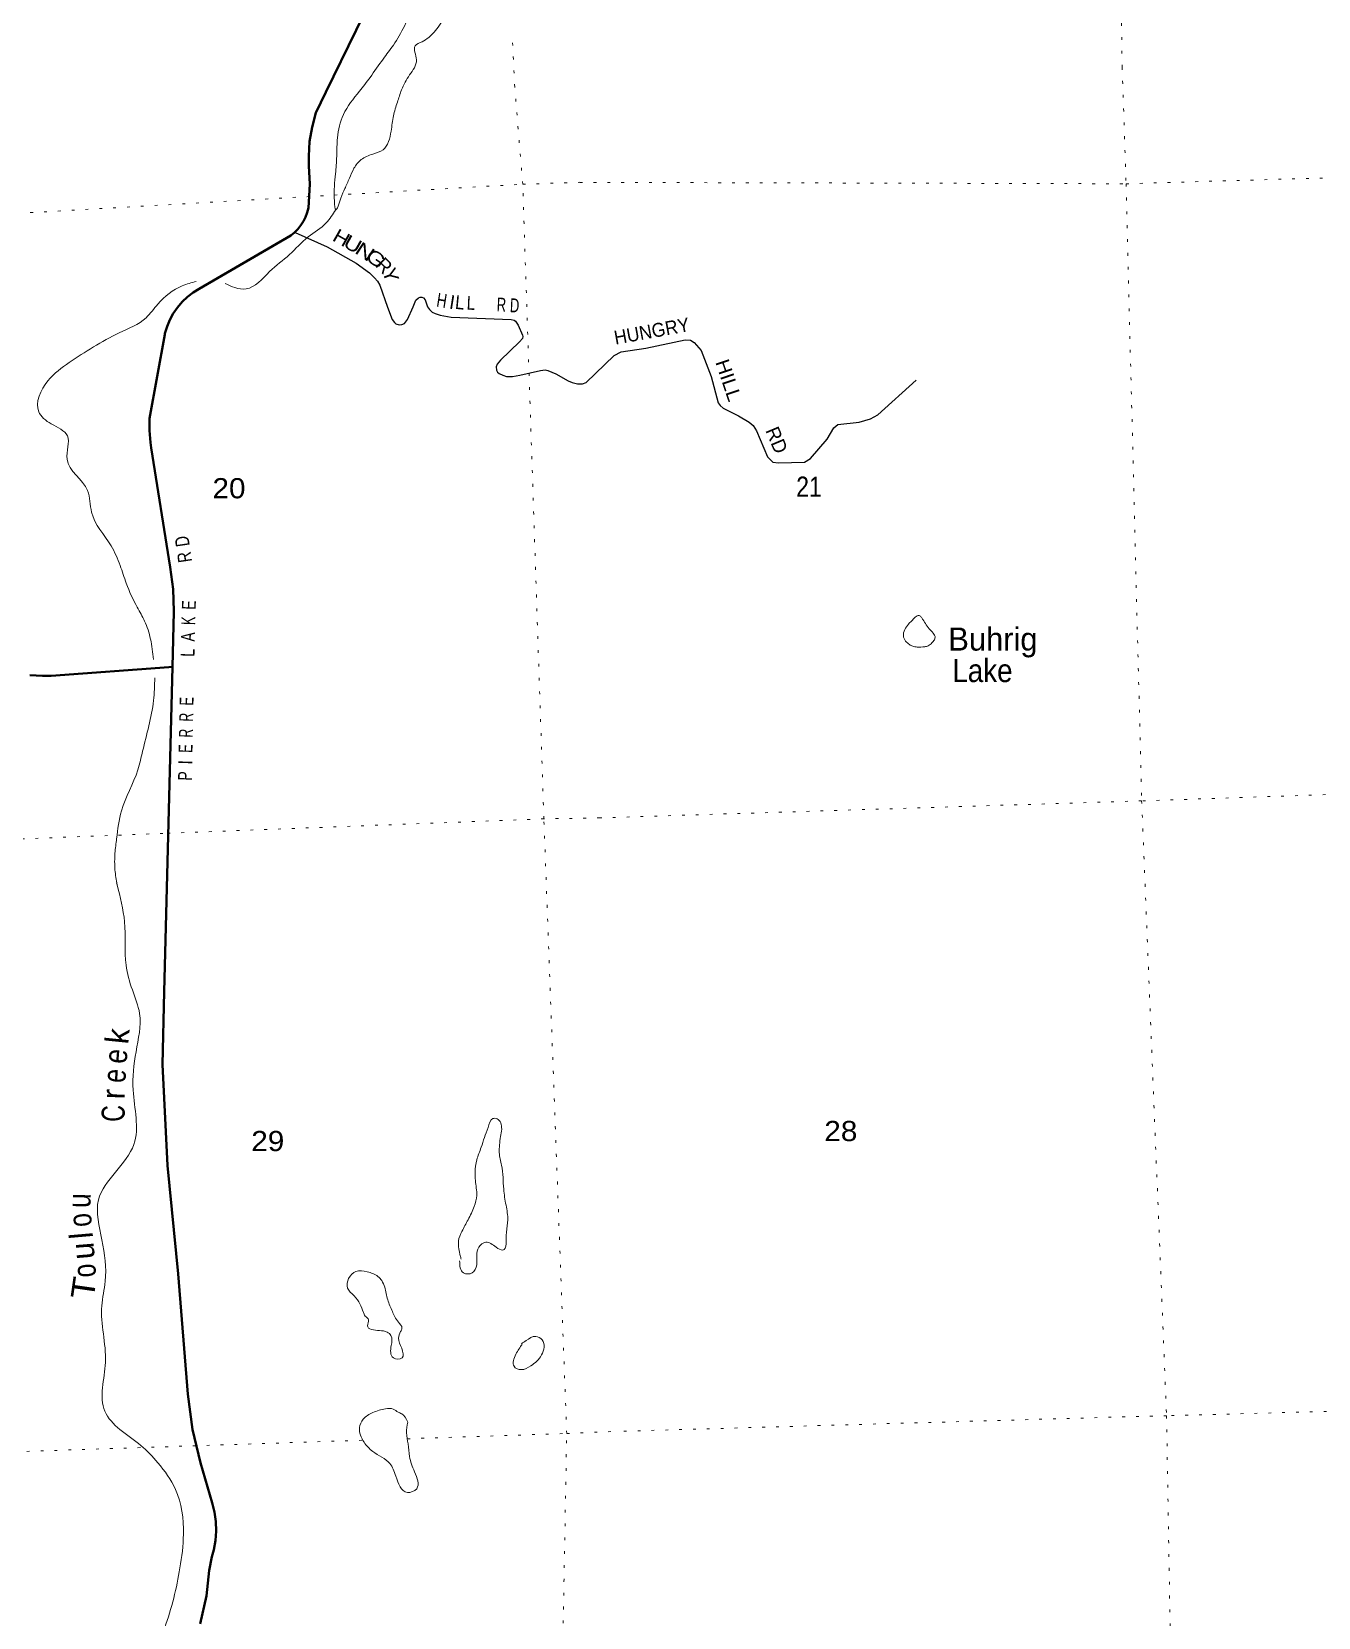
# Model space of a CAD drawing. Header units: feet. Extents: x 485078 to 733631, y 372822 to 564222.
# Drawn here: x 693984 to 705131, y 503303 to 517044 of the extents above; entities that cross this region are included whole.
import ezdxf
from ezdxf.enums import TextEntityAlignment as Align

# ---------------------------------------------------------------- set-up
doc = ezdxf.new("R2010")
doc.units = ezdxf.units.FT
doc.header["$LTSCALE"] = 80
doc.linetypes.add('DOTTED', pattern=[1.5, 0.3, -1.2])
for name, color, linetype, lineweight in [('26', 7, 'Continuous', 40), ('27', 7, 'Continuous', 25), ('29', 7, 'Continuous', 25), ('30', 7, 'Continuous', 25), ('39', 7, 'Continuous', 13), ('41', 7, 'Continuous', 13), ('7', 7, 'DOTTED', 13)]:
    doc.layers.add(name, color=color, linetype=linetype, lineweight=lineweight)

msp = doc.modelspace()

# ---------------------------------------------------------------- linework, layer by layer
at = {"layer": '26'}
for points in [[(696531.94, 516518.72), (697057.61, 517596.41)], [(695202.52, 511540.19), (695214.35, 512015.02), (695214.57, 512023.12), (695209.33, 512213.49), (695184.21, 512402.27), (695019.94, 513438.31), (695012.57, 513483.55), (695003.64, 513586.96), (695005.58, 513690.72), (695136.29, 514419.24), (695138.52, 514428.9), (695156.32, 514489.22), (695180.33, 514547.34), (695210.29, 514602.63), (695245.86, 514654.5), (695286.66, 514702.35), (695332.24, 514745.69), (695382.1, 514784.02), (695435.69, 514816.92), (696229.67, 515278.88), (696260.84, 515304.38), (696289.99, 515333.74), (696315.92, 515365.99), (696338.33, 515400.77), (696356.98, 515437.7), (696371.67, 515476.37), (696382.24, 515516.37), (696394.75, 515723.7), (696385.78, 515881.2), (696383.66, 515965.72), (696391.54, 516092.6), (696412.65, 516217.96), (696446.74, 516340.42), (696531.94, 516518.72)], [(695202.52, 511540.19), (695172.73, 511538), (694152.06, 511463.02), (694076.41, 511461.09), (693967.91, 511467.96)], [(695443.69, 503245.51), (695496.96, 503488.37), (695520.9, 503708.49), (695544.52, 503827.32), (695560.48, 503885.98), (695574.82, 503967.15), (695580.58, 504049.37), (695577.73, 504131.74), (695566.27, 504213.37), (695546.35, 504293.34), (695445.61, 504640.15), (695377.51, 504930.03), (695337.93, 505237.34), (695253.16, 506278.28), (695161.26, 507217.11), (695117.45, 508093.81), (695132.31, 508722.63), (695202.52, 511540.19)]]:
    msp.add_lwpolyline(points, dxfattribs=at)
at = {"layer": '29'}
for points in [[(696265.85, 515303.72), (696544.34, 515178.79), (696793.95, 515037.14), (696910.36, 514955.12), (696954.14, 514910.39), (696979.28, 514882.43), (696998.84, 514847.02), (697065.9, 514656.9), (697106.88, 514548.79), (697126.43, 514522.69), (697139.47, 514513.37), (697167.41, 514504.05), (697191.63, 514505.92), (697214.91, 514515.24), (697240.99, 514548.79), (697289.42, 514660.62), (697311.78, 514716.54), (697335.05, 514737.04), (697348.09, 514742.64), (697363.93, 514742.64), (697379.76, 514737.04), (697393.73, 514720.27), (697412.36, 514660.62), (697430.05, 514636.39), (697453.34, 514612.16), (697480.34, 514600.98), (697524.12, 514586.07), (697617.26, 514571.16), (698138.81, 514548.79), (698163.95, 514545.06), (698176.07, 514533.88), (698198.42, 514500.33), (698235.67, 514414.59), (698239.4, 514401.54), (698235.67, 514384.76), (698209.59, 514354.94), (698045.68, 514198.37), (698017.74, 514162.96), (698008.42, 514138.73), (698010.28, 514110.77), (698019.6, 514093.99), (698032.64, 514082.81), (698064.3, 514067.9), (698097.83, 514056.72), (698120.18, 514056.71), (698148.12, 514056.72), (698213.32, 514067.9), (698392.14, 514108.9), (698431.25, 514112.64), (698455.47, 514108.9), (698526.25, 514079.08), (698630.56, 514019.44), (698665.95, 514002.67), (698712.52, 513993.34), (698757.23, 513993.35), (698787.22, 514004.77)], [(698787.22, 514004.77), (699030.41, 514238.69), (699092.21, 514270.77), (699305.76, 514300.97), (699645.27, 514372.28), (699690.32, 514369.94), (699723.11, 514349.43), (699782.85, 514280.32), (699871.19, 514057.07), (699932.15, 513828.53), (699948.55, 513803.92), (699973.86, 513781.77), (700106.3, 513715.91), (700198.58, 513660.37), (700235.47, 513631.66), (700263.69, 513586.26), (700358.43, 513360.96), (700404.71, 513314.41), (700452.71, 513307.64), (700678.29, 513314.49), (700731.43, 513344.55), (700876.68, 513514.04), (700932.27, 513611.15), (700968.67, 513640.85), (701152.29, 513659.82), (701251.98, 513689.08), (701315.76, 513724.57), (701645.76, 514024.08)]]:
    msp.add_lwpolyline(points, dxfattribs=at)
at = {"layer": '39'}
for points in [[(697187.55, 516539.92), (697258.15, 516669.19), (697317.34, 516800.23), (697306.03, 516921.31), (697365.72, 516957.28), (697470.7, 517038.97), (697558.28, 517166.71), (697631.39, 517306.21), (697705.93, 517468), (697705.41, 517639.94), (697732.16, 517774.16), (697729.31, 517881.29), (697714.93, 517965.87), (697684.98, 518027.79), (697627.53, 517983.78), (697517.48, 517788.68), (697419.93, 517579.75), (697326.58, 517364.86), (697212.52, 517092.79), (697117.83, 516928.44), (697028.07, 516806.7), (696915.03, 516647.93), (696823.13, 516527.49)], [(696823.13, 516527.49), (696684.56, 516325.44), (696633.24, 516124.03), (696626.05, 515965.62), (696616.5, 515813.15), (696605.83, 515573.51), (696618.04, 515501.27), (696660.98, 515600.92), (696696.76, 515683.97), (696736.23, 515773.29), (696775.82, 515860.6), (696838.43, 515935.02), (696938.98, 515983.22), (697027.99, 516020.64), (697097.76, 516182.57), (697118.56, 516315.41), (697152.39, 516432.78), (697187.57, 516539.98)], [(696618.04, 515501.27), (696535.41, 515387.24), (696378.31, 515264.96), (696216.89, 515112.05), (696045.02, 514964.63), (695840.85, 514815.4), (695745.04, 514826.22), (695660.89, 514862.53)], [(695409.4, 514879.98), (695288.49, 514841.05), (695076.7, 514683.28), (694974.12, 514564.07), (694742.55, 514433.55), (694309.59, 514176.24), (694124.16, 514017.93), (694044.21, 513750.09), (694153.49, 513644.82), (694293.06, 513541.25), (694290.3, 513340.55), (694467.9, 513066.94), (694502.81, 512880.51), (694671.35, 512588.15), (694749.87, 512418.35), (694803.25, 512263.35), (694898.09, 512055.98), (694961.62, 511935.98), (695012.98, 511780.86), (695038.42, 511604.13)], [(701654.83, 511710.31), (701618.41, 511717.6), (701588.42, 511733.02), (701555.34, 511763.34), (701535.86, 511807.3), (701548.44, 511862.3), (701579.46, 511909.73), (701606.08, 511936.86), (701638.02, 511970.5), (701672.77, 511983.96), (701691.82, 511968.82), (701705.83, 511949.19), (701767.48, 511859.47), (701801.1, 511822.46), (701810.07, 511803.96), (701804.74, 511774.52), (701783.45, 511746.48), (701752.06, 511722.93), (701720.96, 511713.67), (701654.83, 511710.31)], [(695050.1, 511445.25), (695039.28, 511247.55), (694944.75, 510808.72), (694903.35, 510646.36), (694761.49, 510291.98), (694719.57, 510050.18)], [(694719.57, 510050.18), (694705.36, 509925.02), (694705.36, 509779.24), (694722.98, 509651.7)], [(694718.58, 509668.98), (694722.98, 509651.7), (694787.91, 509329.21), (694801.09, 508955.19), (694855.9, 508739.49), (694918.2, 508534.35), (694888.36, 508204.5), (694862.79, 507870.84), (694869.26, 507401.23), (694562.45, 506920.08), (694592.31, 506573.33), (694620.83, 506214.35), (694590.39, 506001.96), (694622.34, 505511.51), (694618.09, 505087.89), (694746.51, 504931.03), (694930.66, 504791.48), (695076.9, 504641.7), (695229.77, 504411.26), (695298.49, 504022.13), (695268.49, 503730.76), (695135.93, 503212.82), (694996.9, 502915.32), (694793.03, 502547.32), (694780.21, 502238.69), (694746.79, 501900.53), (694648.8, 501700.55), (694755.06, 501505.98), (694891.54, 501278.67), (695040.94, 501037.91), (695140.01, 500934.09), (695411.26, 500829.83), (695639.02, 500706.91), (695725.21, 500509.19), (695723.5, 500112.05), (695738.55, 499847.52), (695716.67, 499520.14), (695581.62, 499188.43), (695540.34, 499024.05), (695491.23, 498676.91), (695351.3, 498466.47), (695208.47, 498164.7), (695082.15, 497679.52), (695009.91, 497347.29), (695072.12, 497215.06), (695069.35, 496943.46), (695161.07, 496719.71), (695333.06, 496437.67), (695394.71, 496137.28), (695443.22, 495854.38), (695508.38, 495527.85), (695633.71, 495247.24), (695801.69, 495035.88), (696040.69, 494644.18), (696124.27, 494385.53), (696246.5, 494408.62), (696294.61, 494168.23), (696227.48, 493959.86), (696175.83, 493586.24), (696278.48, 493241.56), (696377.71, 492850.1), (696464.49, 492713.18), (696414.66, 492485.52), (696384.46, 492339.99)], [(697704.67, 506406.04), (697696.89, 506435.99), (697685.36, 506496.12), (697681.46, 506564.77), (697711.18, 506647.47), (697764.22, 506747.69), (697818.35, 506864.18), (697839.31, 506958.54), (697827.92, 507087.55), (697825.92, 507158.34), (697840.02, 507266.49), (697878.34, 507376.01), (697905.93, 507460.62), (697937.45, 507547.47), (697979.63, 507624.8), (698016.2, 507622.8), (698055.69, 507533.87), (698045.24, 507468.46), (698037.14, 507397.1), (698034.88, 507330.12), (698055.33, 507219.86), (698067.36, 507115.2), (698073.11, 507014.23), (698093.26, 506873.56), (698108.58, 506746.8), (698096.5, 506638.76), (698064.74, 506485.04), (698006.6, 506510.13), (697919.05, 506553.83), (697856.74, 506509.81), (697839.11, 506356.88), (697800.51, 506287.86), (697723.56, 506287.59), (697691.22, 506393.13)], [(696871.91, 505913.54), (696857.96, 505945.17), (696827.47, 506018.4), (696776.9, 506088.49), (696720.38, 506156.21), (696729.8, 506239.79), (696793.21, 506300.08), (696890.58, 506297.45), (696984.07, 506256.12), (697016.42, 506221.48), (697041.96, 506164.17), (697068.47, 506054.24), (697108.65, 505953.19), (697160.48, 505860.9), (697191.85, 505807.96), (697179.33, 505778.9), (697162.36, 505721.22), (697189.62, 505633.63), (697192.31, 505550.72), (697117.38, 505550.56), (697099.06, 505658.92), (697096.26, 505743.84), (697064.14, 505774.45), (696996.59, 505786.85), (696892.89, 505829.64), (696902.13, 505880.8), (696871.91, 505913.54)], [(698227.21, 505673.55), (698267.36, 505700.32), (698350.32, 505737.4), (698406.78, 505706.14), (698402.02, 505576.22), (698308.15, 505481.81), (698224.97, 505448.77), (698162.56, 505477.67), (698178.91, 505581.91), (698232.75, 505667.99)], [(697242.19, 504994.42), (697231.33, 504900.63), (697244.8, 504806.18), (697257.18, 504695.46), (697301.21, 504562.21), (697319.58, 504417.39), (697238.42, 504384.46), (697139.29, 504524.74), (697086.42, 504635.21), (696938.67, 504740.34), (696863.18, 504821.17), (696823.64, 504946.57), (696855.96, 505019.29), (696939.78, 505076.67), (697049.33, 505109.17), (697116.3, 505106.86), (697158.28, 505080.86), (697189.49, 505066.41), (697242.19, 504994.42)]]:
    msp.add_spline(points, degree=3, dxfattribs=at)
at = {"layer": '7'}
msp.add_line((698168.68, 516563.94), (698148.13, 516980.73), dxfattribs=at)
for points in [[(703273.16, 524042.79), (703360.65, 521077.29), (703431.94, 516737.42)], [(703431.94, 516737.42), (703465.33, 515726.13), (703600.49, 510377.82), (703816.06, 505050.05), (703907.59, 499670.12), (704037.95, 494068.64), (704223.61, 488654.98), (704385.43, 483295.3), (704598.78, 477904.71), (704774.64, 472549.47), (704847.94, 470708.39)], [(698996.07, 484495.49), (698874.9, 488473.16), (698664.63, 493841.7), (698521.11, 499532.03), (698618.98, 504895.62), (698421.21, 510222.33), (698237.91, 515722.03), (698168.68, 516563.94)], [(698732.35, 515738.48), (703465.33, 515726.13), (708833.68, 515882.98), (714195.72, 516002.3), (719485.13, 516133.49), (719491.11, 516132.85)], [(689735.26, 515333.43), (692773.23, 515406.56), (698237.91, 515722.03), (698729.47, 515738.65)], [(719651.49, 510826.57), (714337.89, 510667.25), (709030.8, 510562.78), (703600.49, 510377.82), (698906.65, 510230.87)], [(698906.63, 510230.98), (698421.21, 510222.33), (695120.21, 510095.57)], [(695120.21, 510095.57), (692972.77, 510013.1), (687482.81, 509892.7), (682165.41, 509658.44), (680965.11, 509625.83)], [(729465.88, 505678.06), (725005.29, 505559.94), (720539.79, 505556.02), (714474.13, 505351.36), (709160.6, 505190.02), (703816.06, 505050.05), (699074.91, 504914.43)], [(697239.34, 504849.94), (698618.98, 504895.62), (699063.48, 504914.55)], [(682217.27, 504303.59), (682311.95, 504306.57), (687651.32, 504546.12), (693102.18, 504712.94), (696851.19, 504837.08)]]:
    msp.add_lwpolyline(points, dxfattribs=at)

# ---------------------------------------------------------------- texts
at = {"layer": '27'}
for s, rotation, width, p in [('D', 98.471, 0.8, (695353.68, 512589.81)), ('R', 98.471, 0.8, (695374.07, 512452.93)), ('E', 88.092, 0.75, (695403.91, 512032.67)), ('K', 88.187, 0.7, (695399.67, 511900.01)), ('A', 88.781, 0.75, (695396.65, 511757.88)), ('L', 88.781, 0.8, (695393.83, 511625.19)), ('E', 88.781, 0.7, (695384.84, 511202.56)), ('R', 88.781, 0.65, (695381.89, 511064.2)), ('R', 88.781, 0.65, (695378.95, 510925.84)), ('E', 88.781, 0.7, (695376.13, 510793.15)), ('P', 88.781, 0.75, (695371, 510552.34)), ('I', 88.781, 0.9, (695373.95, 510690.7))]:
    msp.add_text(s, height=120, rotation=rotation, dxfattribs=dict(at, width=width)).set_placement(p)
at = {"layer": '30'}
for s, rotation, width, p in [('H', 330.426, 1.15, (696638.26, 515205.98)), ('U', 330.426, 1.25, (696736.11, 515150.45)), ('N', 326.426, 1.35, (696838.97, 515087.89)), ('G', 324.832, 1.3, (696931.14, 515029.43)), ('Y', 289.429, 1.1, (697037.33, 514915.08)), ('H', 350.905, 0.75, (697527.94, 514655.54)), ('L', 354.544, 0.9, (697688.25, 514638.42)), ('L', 357.544, 0.8, (697786.52, 514633.96)), ('R', 357.544, 0.7, (698051.18, 514618.83)), ('D', 357.544, 0.7, (698165.45, 514612.08))]:
    msp.add_text(s, height=120, rotation=rotation, dxfattribs=dict(at, width=width)).set_placement(p, align=Align.CENTER)
for s, rotation, p in [('R', 314.385, (696993.99, 514974.82)), ('I', 350.905, (697617.78, 514641.75))]:
    msp.add_text(s, height=120, rotation=rotation, dxfattribs=at).set_placement(p, align=Align.CENTER)
for s, rotation, width, p in [('HUNGRY', 10.362, 0.95, (699041.73, 514331.24)), ('HILL', 288.589, 1.1, (699904.95, 514181.03))]:
    msp.add_text(s, height=120, rotation=rotation, dxfattribs=dict(at, width=width)).set_placement(p)
msp.add_text('RD', height=120, rotation=292.807, dxfattribs=at).set_placement((700338.64, 513588.61))
at = {"layer": '41'}
msp.add_text('Buhrig', height=200, dxfattribs=at).set_placement((701925.21, 511680.44))
at = {"layer": '41', "width": 0.9}
msp.add_text('Lake', height=200, dxfattribs=at).set_placement((701959.98, 511407.42))
at = {"layer": '41'}
for s, rotation, p in [('k', 84.243, (694819.43, 508263.48)), ('r', 88.667, (694788.52, 507789.8)), ('l', 94.957, (694515.59, 506589.93)), ('u', 94.662, (694530.29, 506411.2))]:
    msp.add_text(s, height=200, rotation=rotation, dxfattribs=at).set_placement(p)
for s, rotation, width, p in [('e', 85.16, 0.85, (694804.66, 508094.68)), ('e', 85.645, 0.8, (694793.54, 507929.19)), ('C', 90.684, 0.75, (694790.74, 507597.89)), ('u', 89.595, 0.85, (694493.16, 506849.98)), ('o', 94.919, 0.8, (694506.63, 506693.28)), ('o', 94.419, 0.8, (694542.49, 506254.4)), ('T', 81.92, 1.15, (694518.85, 506049.37))]:
    msp.add_text(s, height=200, rotation=rotation, dxfattribs=dict(at, width=width)).set_placement(p)
at = {"layer": '7'}
for s, width, p in [('20', 1.1, (695549.98, 513000.1)), ('21', 0.85, (700607.69, 513013.63)), ('28', 1.1, (700850.96, 507429.57)), ('29', 1.1, (695886.04, 507342.88))]:
    msp.add_text(s, height=175, dxfattribs=dict(at, width=width)).set_placement(p)

doc.saveas('drawing.dxf')
